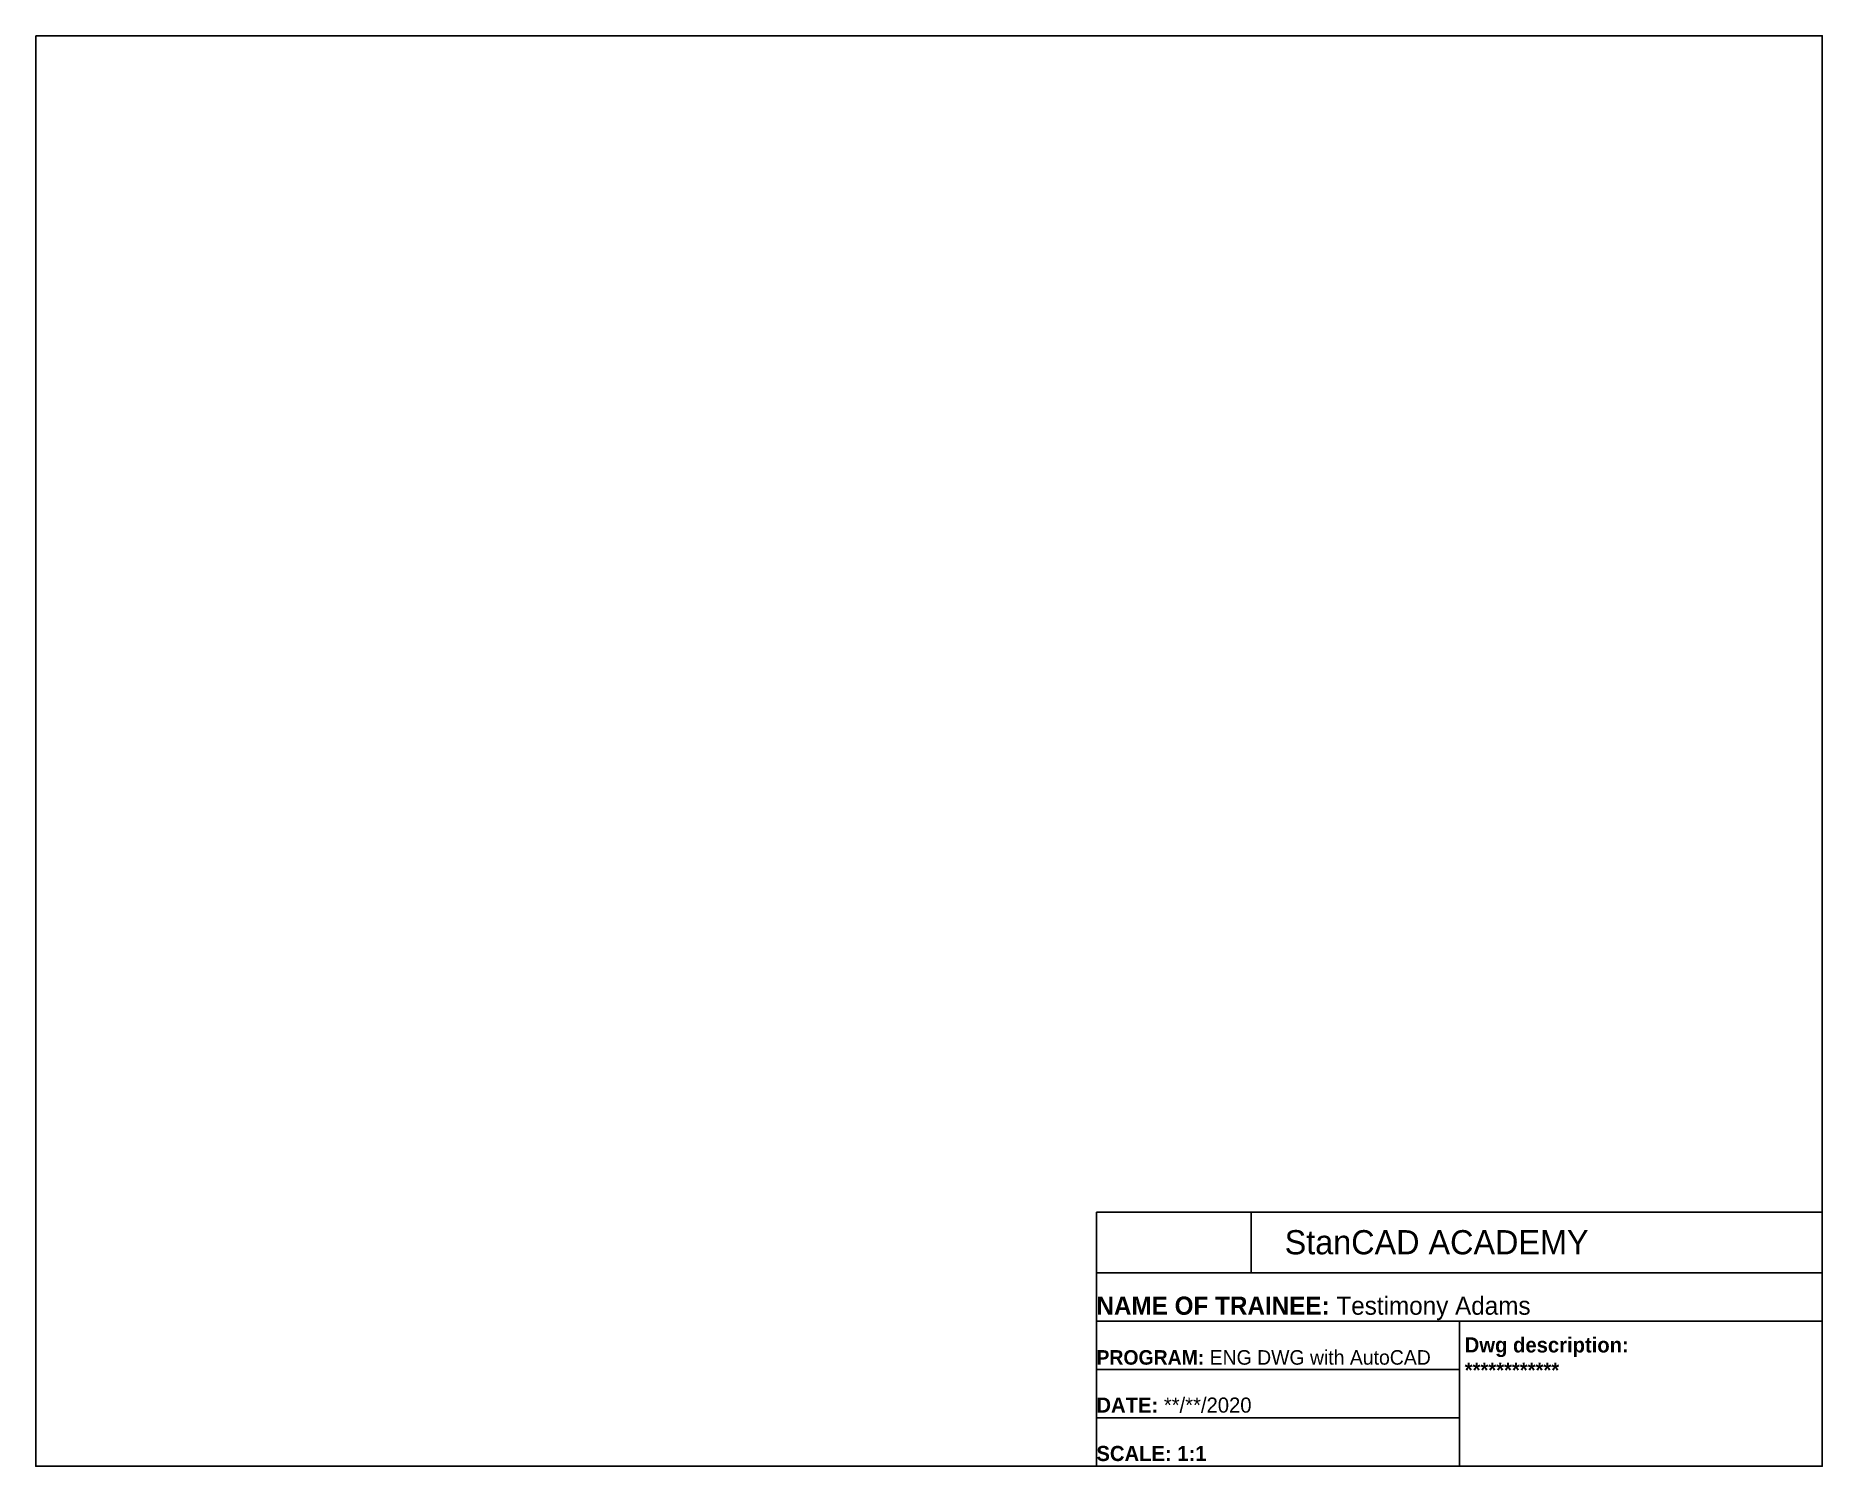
# Paper-space layout '2' of a CAD drawing. Header units: inches. Extents: x 0 to 296, y 1 to 237.
import ezdxf

# ---------------------------------------------------------------- set-up
doc = ezdxf.new("R2010")
doc.units = ezdxf.units.IN
doc.styles.get("Standard").update_dxf_attribs({"font": 'arial.ttf'})
picture_1 = doc.add_image_def('image1.bmp', size_in_pixel=(1632, 640))

# ---------------------------------------------------------------- blocks, each defined once
blk = doc.blocks.new('StanCAD_template')
for p, q in [((-120, 42.02), (0, 42.02)), ((-120, 0), (-120, 42)), ((-120, 32), (0, 32)), ((0, 32), (0, 0)), ((-120, 24), (0, 24)), ((-60, 24), (-60, 0)), ((-120, 16), (-60, 16)), ((-120, 8), (-60, 8)), ((0, 0), (-120, 0))]:
    blk.add_line(p, q)
blk.add_lwpolyline([(-295.36, 236.49), (0, 236.49), (0, 0), (-295.36, 0)], close=True)
at = {"attachment_point": 4}
for s, width, insert, char_height in [('{\\fComic Sans MS|b0|i0|c0|p66;StanCAD ACADEMY}', 88.881, (-88.88, 37.01), 4), ('{\\fComic Sans MS|b1|i0|c0|p66;NAME OF TRAINEE:\\fComic Sans MS|b0|i0|c0|p66; Testimony Adams}', 120, (-120, 26.1), 3), ('{\\fComic Sans MS|b1|i0|c0|p66;Dwg description:\\P************}', 120, (-59.11, 17.98), 2.5), ('{\\fComic Sans MS|b1|i0|c0|p66;PROGRAM: \\fComic Sans MS|b0|i0|c0|p66;ENG DWG with AutoCAD}', 120, (-120, 17.98), 2.4), ('{\\fComic Sans MS|b1|i0|c0|p66;DATE: \\fComic Sans MS|b0|i0|c0|p66;**/**/2020}', 120, (-120, 10.1), 2.5), ('{\\fComic Sans MS|b1|i0|c0|p66;SCALE: 1:1}', 120, (-120, 2.1), 2.5)]:
    blk.add_mtext_dynamic_manual_height_columns(s, width=width, gutter_width=12.5, heights=[0], dxfattribs=dict(at, insert=insert, char_height=char_height))
image = blk.add_image(picture_1, insert=(-120, 32), size_in_units=(25.56, 10.02))
image.dxf.flags = 7

psp = doc.layouts.new('2')

# ---------------------------------------------------------------- block references
psp.add_blockref('StanCAD_template', (295.71, 0.7))

# ---------------------------------------------------------------- viewports
at = {"layer": '0'}
psp.add_viewport(center=(148.03, 118.95), size=(295.36, 236.491), view_center_point=(500, 500), view_height=1013.9211, dxfattribs=at)

doc.saveas('drawing.dxf')
